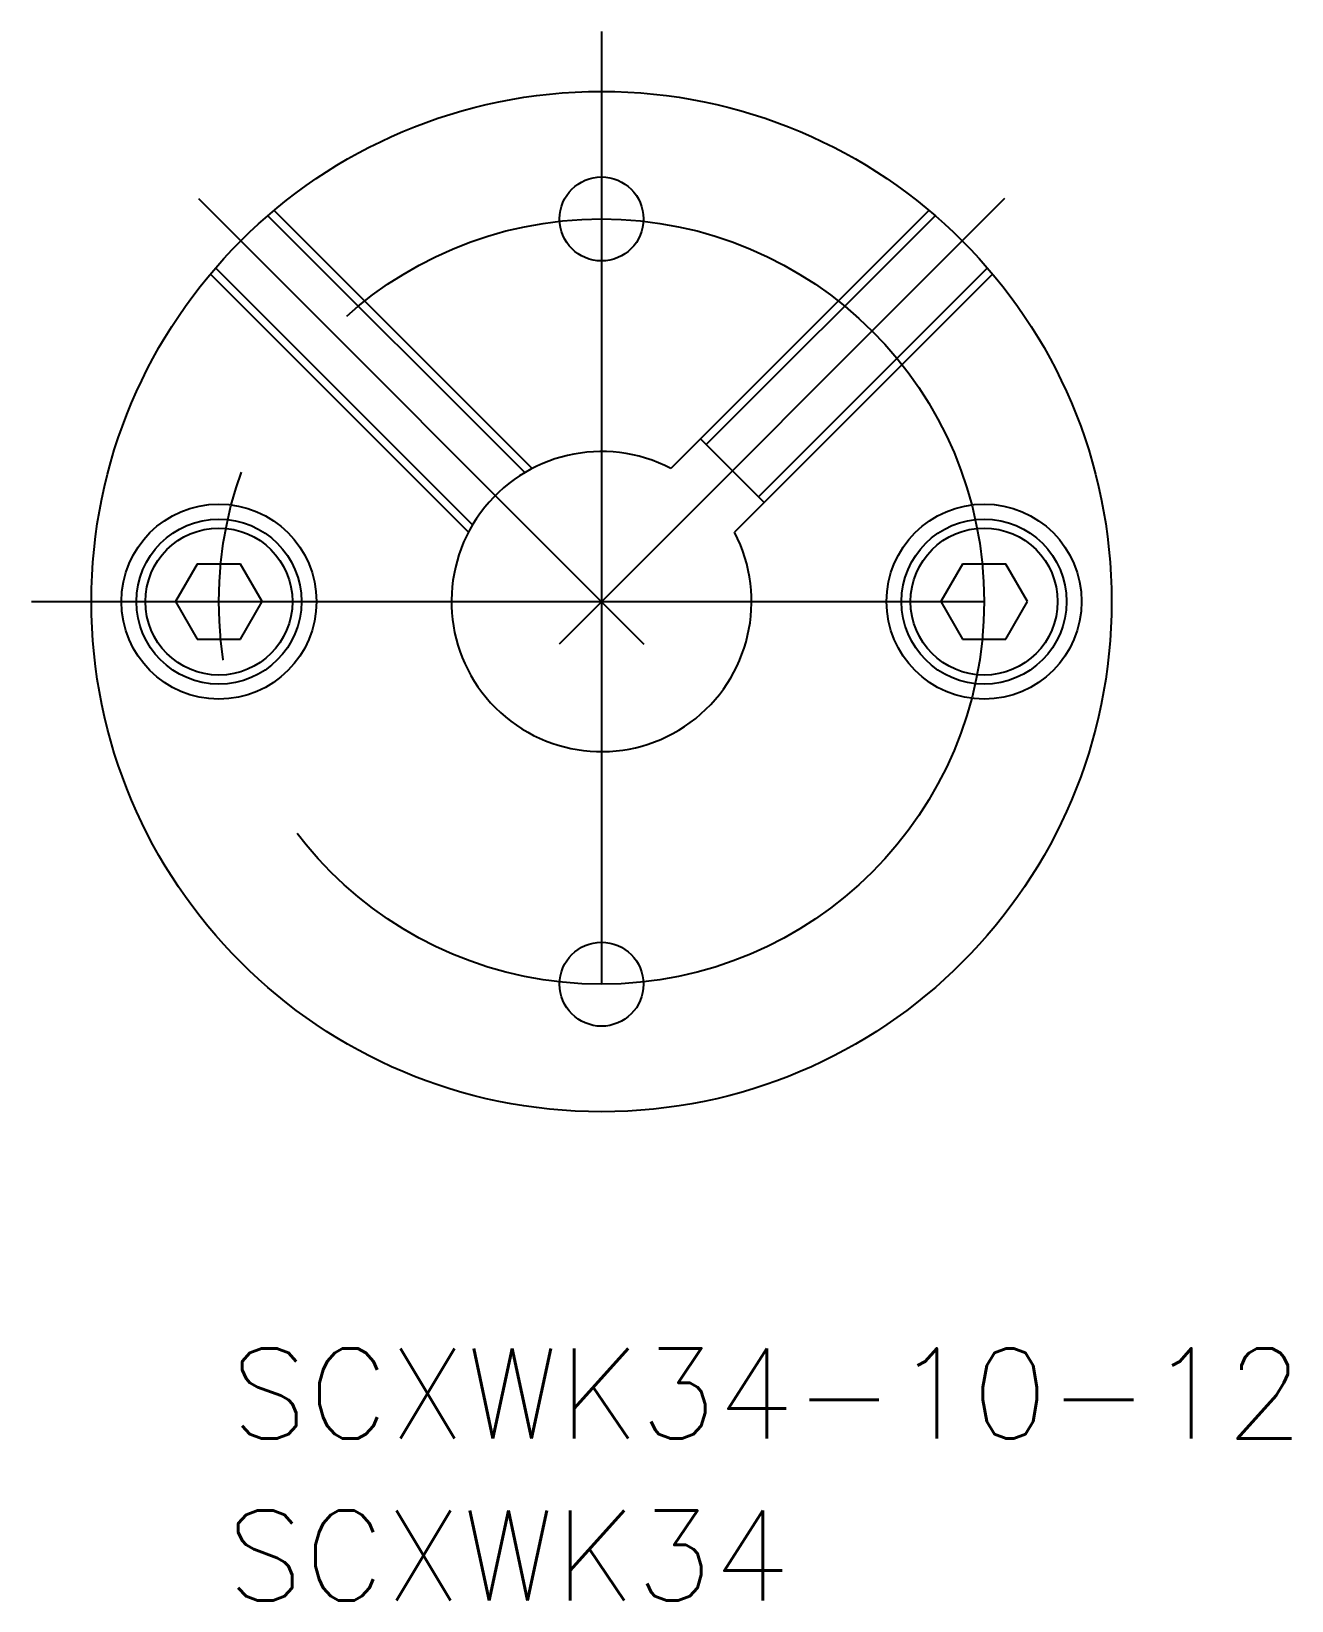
# Model space of a CAD drawing. Extents: x -19 to 116, y -33 to 19.
# Drawn here: x -19 to 23, y -33.3 to 19 of the extents above; entities that cross this region are included whole.
import ezdxf

# ---------------------------------------------------------------- set-up
doc = ezdxf.new("R2010")
doc.units = 0
doc.linetypes.add('CENTER', pattern=[50.8, 31.75, -6.35, 6.35, -6.35])
doc.linetypes.add('DASHED', pattern=[19.05, 12.7, -6.35])
doc.layers.get('0').update_dxf_attribs({"linetype": 'CONTINUOUS'})
doc.layers.add('CENTER', color=1, linetype='CENTER')
doc.styles.get("Standard").update_dxf_attribs({"font": 'txt.shx', "height": 3, "bigfont": 'bigfont.shx'})

msp = doc.modelspace()

# ---------------------------------------------------------------- linework, layer by layer
at = {"color": 3, "linetype": 'DASHED'}
for p, q in [((-2.558, 4.296), (-11.12, 12.859)), ((-2.312, 4.433), (-10.913, 13.035)), ((3.302, 5.423), (10.913, 13.035)), ((3.493, 5.232), (11.12, 12.859)), ((-4.296, 2.558), (-12.859, 11.12)), ((5.232, 3.493), (12.859, 11.12)), ((-4.433, 2.312), (-13.035, 10.913)), ((5.423, 3.302), (13.035, 10.913))]:
    msp.add_line(p, q, dxfattribs=at)
at = {"color": 7, "linetype": 'CONTINUOUS'}
for p, q in [((3.302, 5.423), (2.312, 4.433)), ((5.423, 3.302), (3.302, 5.423)), ((5.423, 3.302), (4.433, 2.312)), ((-13.472, 1.25), (-14.193, 0)), ((-12.028, 1.25), (-13.472, 1.25)), ((-11.307, 0), (-12.028, 1.25)), ((12.028, 1.25), (11.307, 0)), ((13.472, 1.25), (12.028, 1.25)), ((14.193, 0), (13.472, 1.25)), ((-14.193, 0), (-13.472, -1.25)), ((-12.028, -1.25), (-11.307, 0)), ((11.307, 0), (12.028, -1.25)), ((13.472, -1.25), (14.193, 0)), ((-13.472, -1.25), (-12.028, -1.25)), ((12.028, -1.25), (13.472, -1.25))]:
    msp.add_line(p, q, dxfattribs=at)
for centre, radius in [((0, 0), 17), ((0, 12.75), 1.4), ((-12.75, 0), 3.25), ((12.75, 0), 3.25), ((-12.75, 0), 2.75), ((12.75, 0), 2.75), ((-12.75, 0), 2.45), ((12.75, 0), 2.45), ((0, -12.75), 1.4)]:
    msp.add_circle(centre, radius, dxfattribs=at)
msp.add_arc((0, 0), 5, 62.4576, 27.5424, dxfattribs=at)
at = {"layer": 'CENTER', "color": 1, "linetype": 'CENTER'}
for p, q in [((0, 19), (0, -19)), ((-13.435, 13.435), (1.414, -1.414)), ((13.435, 13.435), (-1.414, -1.414)), ((-19, 0), (19, 0))]:
    msp.add_line(p, q, dxfattribs=at)
msp.add_circle((0, 0), 12.75, dxfattribs=at)

# ---------------------------------------------------------------- texts
at = {"color": 7, "linetype": 'CONTINUOUS'}
for s, p in [('SCXWK34-10-12', (-12.359, -27.889)), ('SCXWK34', (-12.49, -33.29))]:
    msp.add_text(s, height=3, dxfattribs=at).set_placement(p)

doc.saveas('drawing.dxf')
